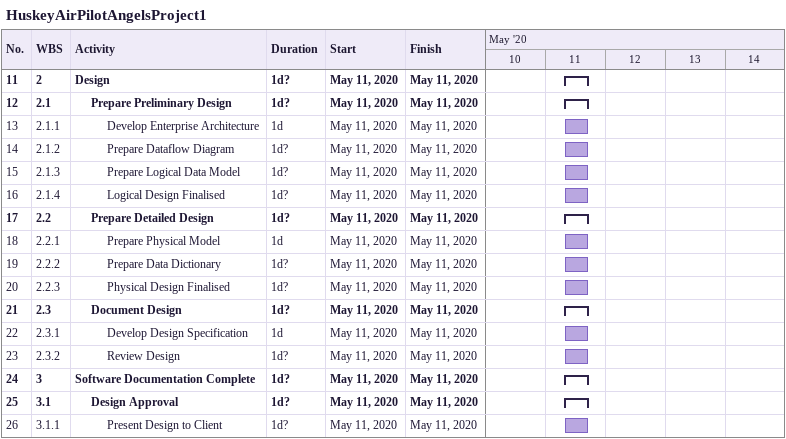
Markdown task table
HuskeyAirPilotAngelsProject1

| ID | WBS | Task | Duration | Start | Finish |
|---|---|---|---|---|---|
| 11 | 2 | **Design** | 1d? | 2020-05-11 | 2020-05-11 |
| 12 | 2.1 | **Prepare Preliminary Design** | 1d? | 2020-05-11 | 2020-05-11 |
| 13 | 2.1.1 | Develop Enterprise Architecture | 1d | 2020-05-11 | 2020-05-11 |
| 14 | 2.1.2 | Prepare Dataflow Diagram | 1d? | 2020-05-11 | 2020-05-11 |
| 15 | 2.1.3 | Prepare Logical Data Model | 1d? | 2020-05-11 | 2020-05-11 |
| 16 | 2.1.4 | Logical Design Finalised | 1d? | 2020-05-11 | 2020-05-11 |
| 17 | 2.2 | **Prepare Detailed Design** | 1d? | 2020-05-11 | 2020-05-11 |
| 18 | 2.2.1 | Prepare Physical Model | 1d | 2020-05-11 | 2020-05-11 |
| 19 | 2.2.2 | Prepare Data Dictionary | 1d? | 2020-05-11 | 2020-05-11 |
| 20 | 2.2.3 | Physical Design Finalised | 1d? | 2020-05-11 | 2020-05-11 |
| 21 | 2.3 | **Document Design** | 1d? | 2020-05-11 | 2020-05-11 |
| 22 | 2.3.1 | Develop Design Specification | 1d | 2020-05-11 | 2020-05-11 |
| 23 | 2.3.2 | Review Design | 1d? | 2020-05-11 | 2020-05-11 |
| 24 | 3 | **Software Documentation Complete** | 1d? | 2020-05-11 | 2020-05-11 |
| 25 | 3.1 | **Design Approval** | 1d? | 2020-05-11 | 2020-05-11 |
| 26 | 3.1.1 | Present Design to Client | 1d? | 2020-05-11 | 2020-05-11 |
